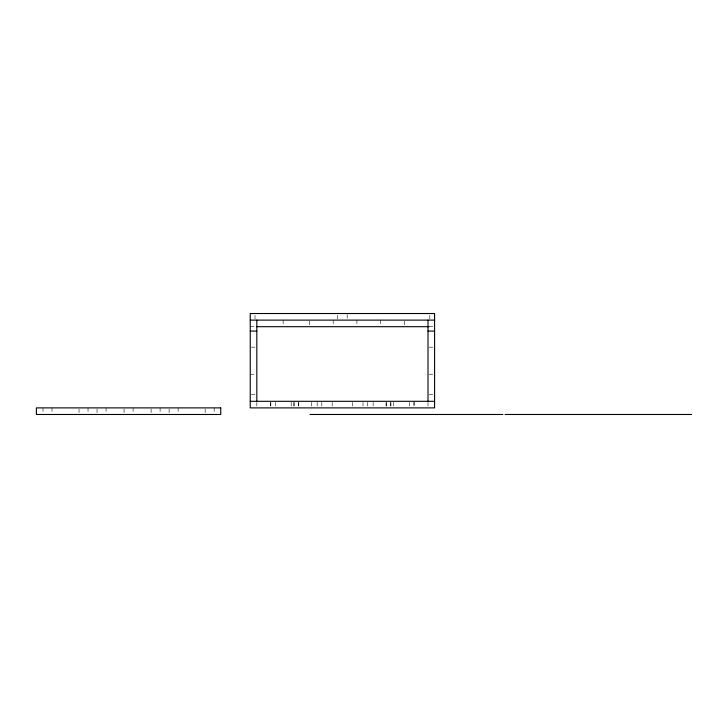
<?xml version="1.0" encoding="UTF-8"?>
<svg xmlns="http://www.w3.org/2000/svg" width="728" height="728" viewBox="0 0 728 728"><rect width="100%" height="100%" fill="white"/><g stroke="black" fill="none" stroke-linecap="round" stroke-linejoin="round"><path stroke-width="0.55" stroke-dasharray="3.64 2.73" d="M255.009 319.01L255.009 314.623M337.637 319.01L337.637 314.623M347.183 314.623L347.183 319.01M429.811 319.01L429.811 314.623M250.241 326.69L255.892 326.69M429.101 326.69L433.488 326.69M251.333 347.174L255.728 347.174M429.101 347.174L433.488 347.174M250.241 374.238L255.728 374.238M429.101 374.238L433.488 374.238M251.333 394.722L255.728 394.722M429.101 394.722L433.488 394.722M428.009 402.411L428.009 406.797M414.105 401.31L414.105 406.797M413.986 402.411L413.986 406.797M409.336 402.411L409.336 406.797M404.304 321.203L404.304 325.589M393.621 402.411L393.621 407.889M390.945 402.411L390.945 406.797M390.709 402.411L390.709 406.797M386.286 402.411L386.286 406.797M386.058 402.411L386.058 406.797M380.598 320.111L380.598 325.589M373.136 402.411L373.136 406.797M367.667 402.411L367.667 406.797M363.008 402.411L363.008 406.797M356.902 320.111L356.902 325.589M352.652 402.411L352.652 407.889M333.197 320.111L333.197 325.589M332.168 402.411L332.168 406.797M321.812 402.411L321.812 406.797M317.162 402.411L317.162 406.797M311.684 402.411L311.684 407.889M309.491 321.203L309.491 325.589M298.771 402.411L298.771 406.797M298.535 402.411L298.535 406.797M294.112 402.411L294.112 406.797M293.885 402.411L293.885 406.797M291.2 402.411L291.2 406.797M283.156 320.111L283.156 325.589M275.493 402.411L275.493 406.797M270.834 402.411L270.834 406.797M270.725 402.411L270.725 407.889M256.82 402.411L256.82 406.797M214.168 407.889L214.168 413.377M205.16 408.99L205.16 413.377M178.132 407.889L178.132 413.377M169.124 408.99L169.124 413.377M160.105 407.889L160.105 413.377M151.096 408.99L151.096 413.377M133.078 407.889L133.078 413.377M124.069 408.99L124.069 413.377M106.051 407.889L106.051 413.377M97.042 408.99L97.042 413.377M88.033 407.889L88.033 413.377M79.024 408.99L79.024 413.377M51.997 407.889L51.997 413.377M42.988 407.889L42.988 413.377"/><path stroke-width="1.09" d="M250.241 320.111L434.589 320.111M256.82 326.69L428.938 326.69M250.241 331.076L256.82 331.076M428.009 331.076L434.589 331.076M250.241 401.31L434.589 401.31M309.991 414.478L502.857 414.478M505.05 414.478L691.6 414.478M428.009 320.111L428.009 401.31M256.82 320.111L256.82 401.31M434.589 313.522L250.241 313.522L250.241 407.889L434.589 407.889L434.589 313.522M220.748 407.889L36.4 407.889L36.4 414.478L220.748 414.478L220.748 407.889"/></g></svg>
